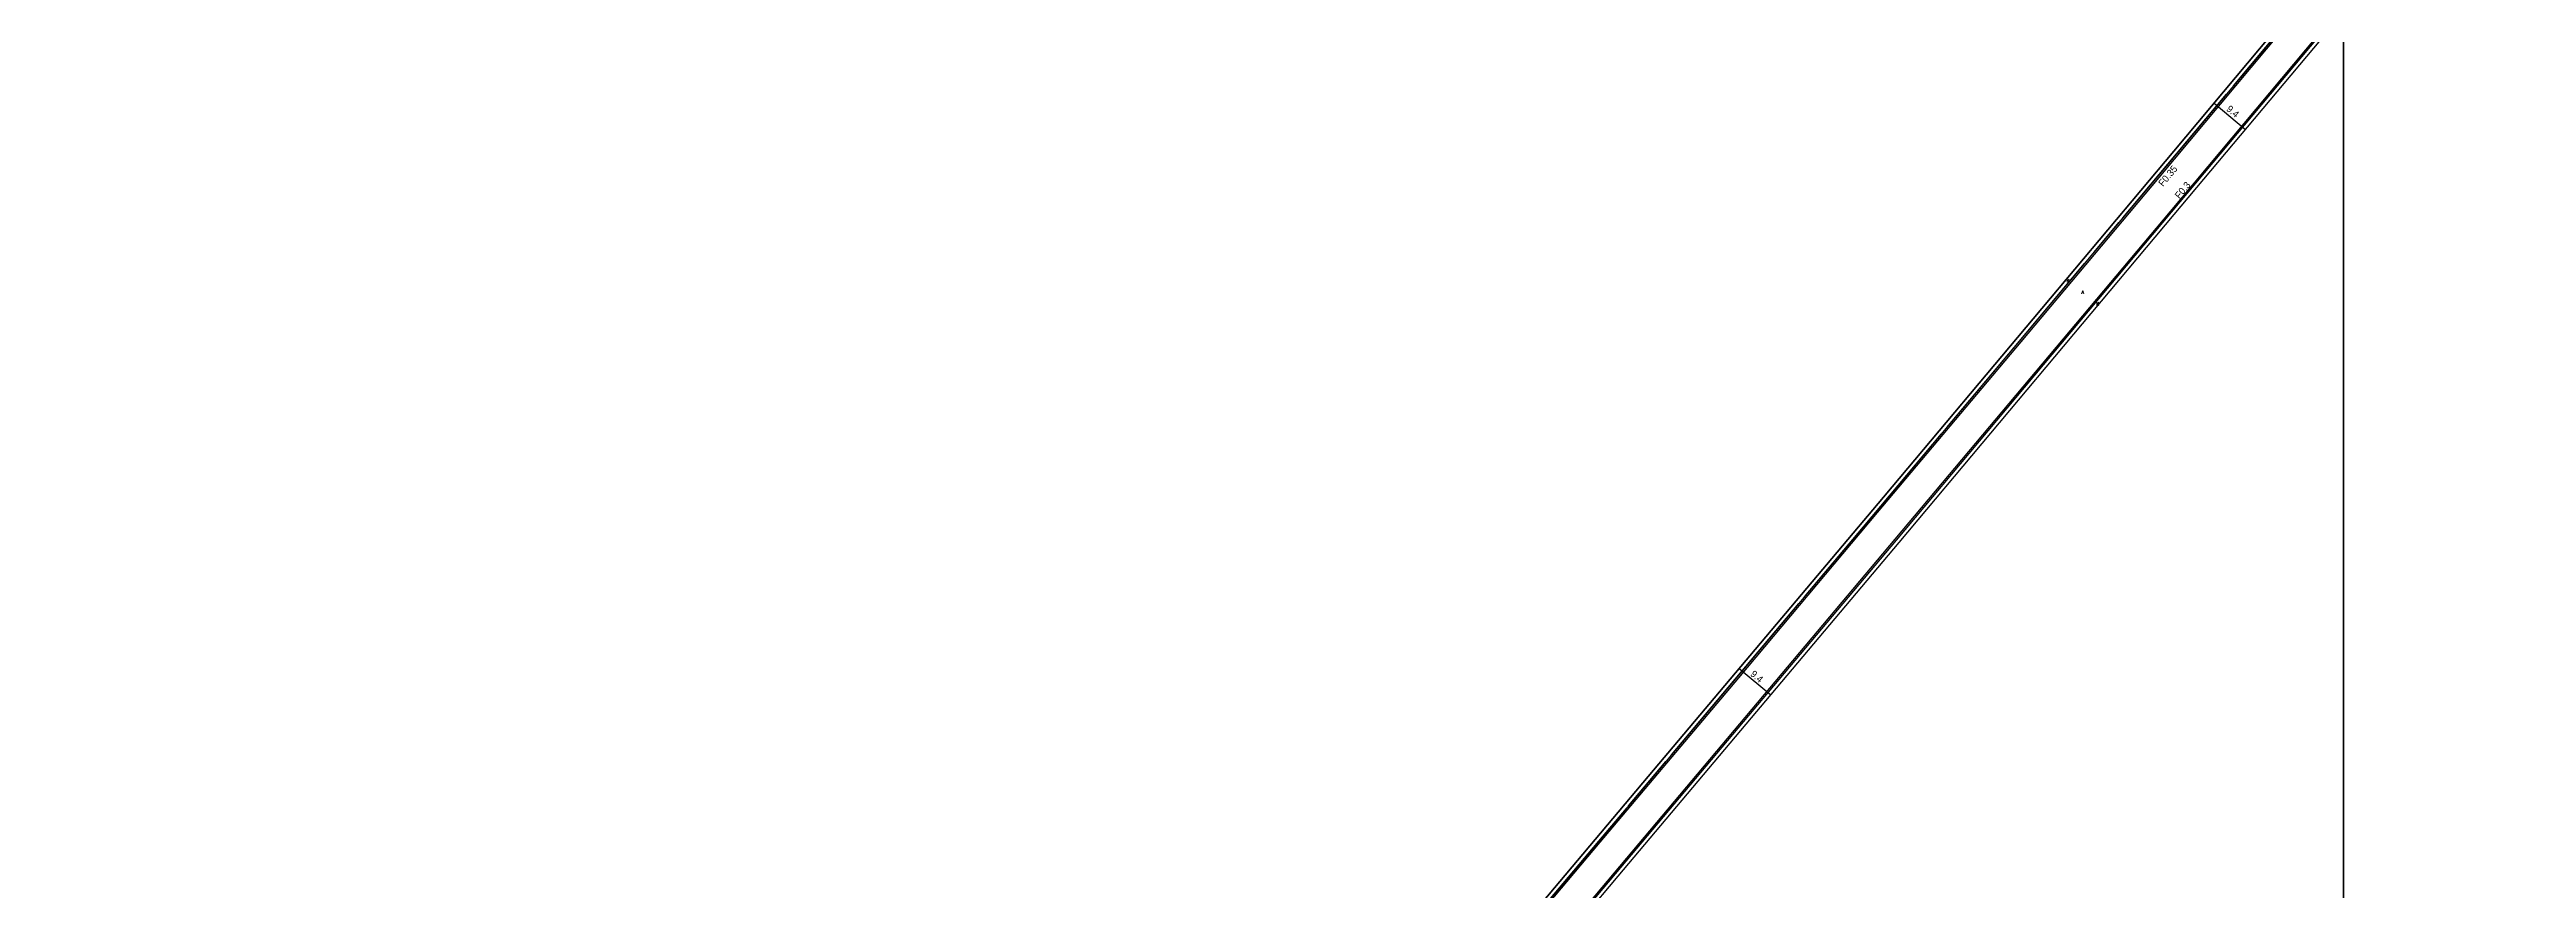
# Model space of a CAD drawing. Header units: metres. Extents: x -29069 to -12000, y -243240 to -120000.
# Drawn here: x -14126 to -13558, y -120490 to -120297 of the extents above; entities that cross this region are included whole.
import ezdxf

# ---------------------------------------------------------------- set-up
doc = ezdxf.new("R2010")
doc.units = ezdxf.units.M
doc.header["$LTSCALE"] = 2.5
for name, color, linetype in [('側溝・桝', 7, 'Continuous'), ('図郭', 7, 'Continuous'), ('幅員', 7, 'Continuous'), ('歩道・分離帯・安全施設', 7, 'Continuous'), ('舗装', 7, 'Continuous'), ('道路', 7, 'Continuous')]:
    doc.layers.add(name, color=color, linetype=linetype)
doc.styles.get("Standard").update_dxf_attribs({"font": ''})
doc.styles.add('YOKO_DECO', font='txt.shx', dxfattribs={"bigfont": 'extfont.shx'})
doc.styles.get('Standard').set_extended_font_data('@MS PGothic')

msp = doc.modelspace()

# ---------------------------------------------------------------- linework, layer by layer
at = {"layer": '側溝・桝'}
for points in [[(-13871.95, -120600), (-13866.33, -120593.32), (-13833.64, -120554.37), (-13801.78, -120516.43), (-13770.38, -120479.13), (-13738.65, -120441.45), (-13706.79, -120403.6), (-13673.88, -120364.46), (-13642.27, -120326.79), (-13610.58, -120288.99), (-13600, -120276.36)], [(-13862.81, -120600), (-13843.88, -120577.5), (-13805.02, -120531.21), (-13767.13, -120486.13), (-13702.74, -120409.68), (-13639.65, -120334.57), (-13600, -120287.27)]]:
    msp.add_lwpolyline(points, dxfattribs=at)
at = {"layer": '図郭'}
for points in [[(-14400, -120600), (-13600, -120600), (-13600, -120000), (-14400, -120000)], [(-13600, -120600), (-12800, -120600), (-12800, -120000), (-13600, -120000)]]:
    msp.add_lwpolyline(points, close=True, dxfattribs=at)
at = {"layer": '幅員'}
for points in [[(-13629.66, -120309.77), (-13622.43, -120315.83)], [(-13738.51, -120439.29), (-13731.29, -120445.37)]]:
    msp.add_lwpolyline(points, dxfattribs=at)
at = {"layer": '歩道・分離帯・安全施設'}
for points in [[(-13872.42, -120600), (-13866.6, -120593.09), (-13833.91, -120554.14), (-13802.06, -120516.2), (-13770.65, -120478.9), (-13738.93, -120441.22), (-13707.06, -120403.37), (-13674.16, -120364.23), (-13642.54, -120326.57), (-13610.85, -120288.76), (-13600, -120275.8)], [(-13872.42, -120600), (-13866.6, -120593.09), (-13833.91, -120554.14), (-13802.06, -120516.2), (-13770.65, -120478.9), (-13738.93, -120441.22), (-13707.06, -120403.37), (-13674.16, -120364.23), (-13642.54, -120326.57), (-13610.85, -120288.76), (-13600, -120275.8)], [(-13625.23, -120305.82), (-13609.97, -120287.62), (-13600, -120275.75)], [(-13862.39, -120600), (-13843.63, -120577.7), (-13804.77, -120531.41), (-13766.88, -120486.33), (-13702.49, -120409.88), (-13639.4, -120334.78), (-13600, -120287.77)], [(-13862.39, -120600), (-13843.63, -120577.7), (-13804.77, -120531.41), (-13766.88, -120486.33), (-13702.49, -120409.88), (-13639.4, -120334.78), (-13600, -120287.77)], [(-13650.6, -120336.05), (-13633.89, -120316.16), (-13626.79, -120307.68)], [(-13657.22, -120343.96), (-13651.51, -120337.13)], [(-13690.96, -120384.11), (-13675.51, -120365.73), (-13659.37, -120346.53)], [(-13723.57, -120422.89), (-13710.03, -120406.83), (-13692.16, -120385.56)], [(-13754.09, -120459.09), (-13737.04, -120438.88), (-13724.84, -120424.39)], [(-13763.9, -120470.74), (-13755.36, -120460.63)], [(-13786.7, -120497.84), (-13770.69, -120478.89), (-13764.39, -120471.37)]]:
    msp.add_lwpolyline(points, dxfattribs=at)
at = {"layer": '道路'}
for points in [[(-13873.64, -120600), (-13859.95, -120583.73), (-13847.57, -120569.06), (-13821.55, -120538), (-13803.92, -120517.02), (-13759.4, -120464.09), (-13705.45, -120400.03), (-13669.13, -120356.83), (-13638.91, -120320.8), (-13610.59, -120287.04), (-13600, -120274.39)], [(-13600, -120274.39), (-13610.59, -120287.04), (-13638.91, -120320.8), (-13669.13, -120356.83), (-13705.45, -120400.03), (-13759.4, -120464.09), (-13803.92, -120517.02), (-13821.55, -120538), (-13847.57, -120569.06), (-13859.95, -120583.73), (-13873.64, -120600)], [(-13861.3, -120600), (-13843, -120578.24), (-13804.14, -120531.95), (-13766.25, -120486.87), (-13701.85, -120410.42), (-13638.77, -120335.31), (-13600, -120289.07)], [(-13861.3, -120600), (-13843, -120578.24), (-13804.14, -120531.95), (-13766.25, -120486.87), (-13701.85, -120410.42), (-13638.77, -120335.31), (-13600, -120289.07)]]:
    msp.add_lwpolyline(points, dxfattribs=at)

# ---------------------------------------------------------------- texts
at = {"layer": '側溝・桝'}
for s, p in [('F0.35', (-13641.37, -120329)), ('F0.3', (-13637.59, -120331.82))]:
    msp.add_text(s, height=1.6, rotation=50, dxfattribs=at).set_placement(p)
at = {"layer": '幅員'}
for p in [(-13626.98, -120311.34), (-13736.11, -120440.82)]:
    msp.add_text('9.4', height=1.6, rotation=320, dxfattribs=at).set_placement(p)
at = {"layer": '舗装', "style": 'YOKO_DECO'}
for s, p in [('K', (-13663.44, -120350.82, 25.85)), ('A', (-13660.07, -120353.47, 25.43)), ('K', (-13656.69, -120356.13, 25.43))]:
    msp.add_text(s, height=0.75, dxfattribs=at).set_placement(p)

doc.saveas('drawing.dxf')
